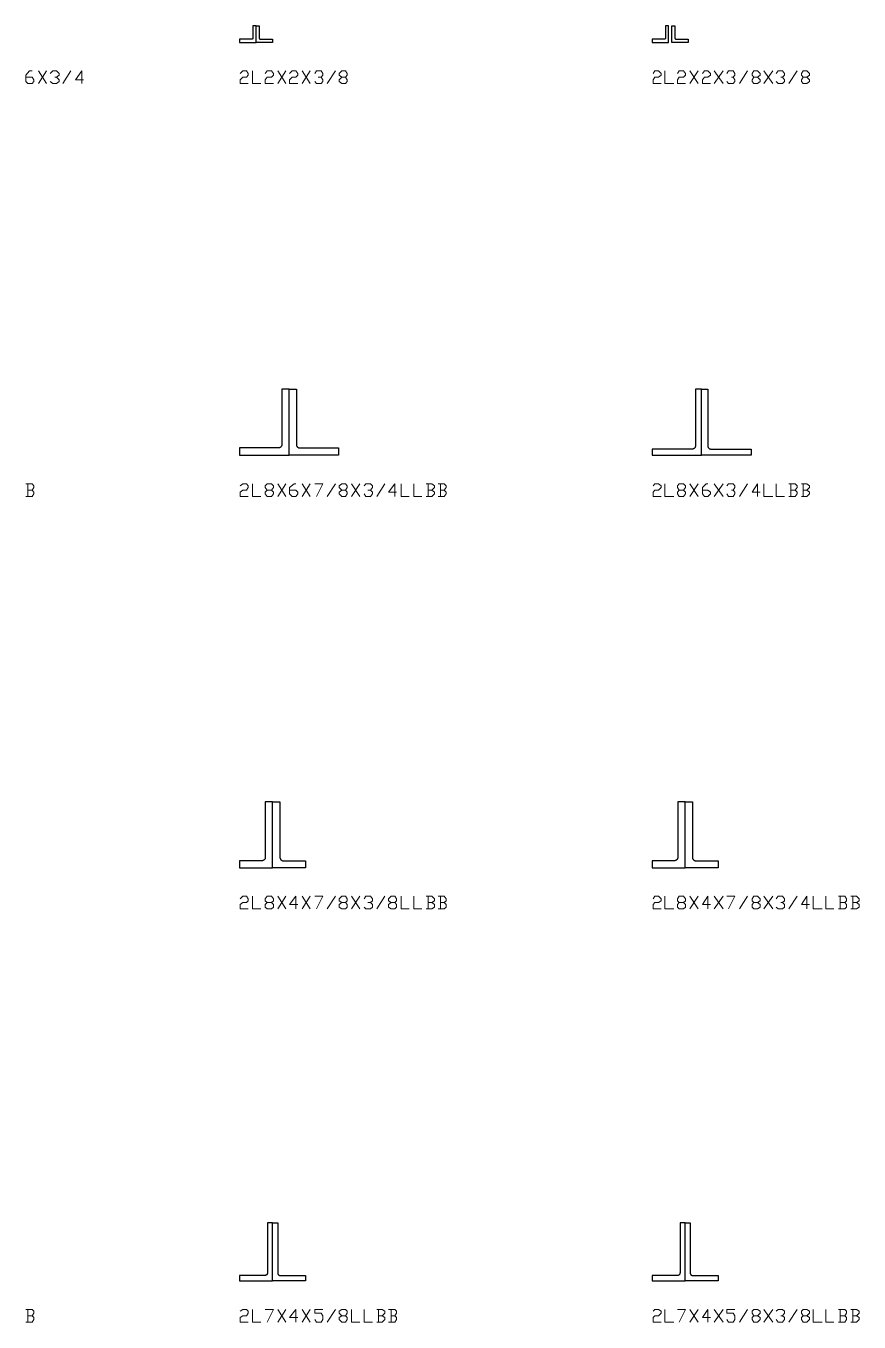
# Model space of a CAD drawing. Header units: inches. Extents: x 0 to 985, y -1555 to 12.
# Drawn here: x 374.1 to 475.1, y -555 to -398 of the extents above; entities that cross this region are included whole.
import ezdxf

# ---------------------------------------------------------------- set-up
doc = ezdxf.new("R2010")
doc.units = ezdxf.units.IN
doc.header["$MEASUREMENT"] = 0
doc.layers.add('AISC_STEEL', color=7, linetype='Continuous')

msp = doc.modelspace()

# ---------------------------------------------------------------- linework, layer by layer
at = {"color": 3, "lineweight": 0}
for points in [[(374.1, -404.19), (374.87, -404.19), (375.08, -404.52), (375.08, -404.74), (374.87, -404.96), (374.32, -404.96), (374.1, -404.74), (374.1, -403.98), (374.54, -403.43), (374.87, -403.43)], [(375.63, -404.96), (376.61, -403.43)], [(375.63, -403.43), (376.61, -404.96)], [(377.05, -403.76), (377.37, -403.43), (377.81, -403.43), (378.14, -403.76), (378.14, -403.98), (377.81, -404.19), (377.59, -404.19)], [(378.57, -404.96), (379.55, -403.43)], [(381.08, -404.52), (380.1, -404.52), (380.86, -403.43), (380.86, -404.96)], [(400.06, -403.76), (400.38, -403.43), (400.82, -403.43), (401.04, -403.76), (401.04, -403.98), (400.82, -404.19), (400.38, -404.19), (400.06, -404.52), (400.06, -404.96), (401.04, -404.96)], [(401.58, -403.43), (401.58, -404.96), (402.56, -404.96)], [(403.11, -403.76), (403.33, -403.43), (403.87, -403.43), (404.09, -403.76), (404.09, -403.98), (403.87, -404.19), (403.33, -404.19), (403.11, -404.52), (403.11, -404.96), (404.09, -404.96)], [(404.64, -404.96), (405.62, -403.43)], [(404.64, -403.43), (405.62, -404.96)], [(406.05, -403.76), (406.38, -403.43), (406.82, -403.43), (407.04, -403.76), (407.04, -403.98), (406.82, -404.19), (406.38, -404.19), (406.05, -404.52), (406.05, -404.96), (407.04, -404.96)], [(407.58, -404.96), (408.56, -403.43)], [(407.58, -403.43), (408.56, -404.96)], [(409.11, -403.76), (409.33, -403.43), (409.87, -403.43), (410.09, -403.76), (410.09, -403.98), (409.87, -404.19), (409.54, -404.19)], [(410.63, -404.96), (411.62, -403.43)], [(412.82, -404.19), (413.03, -404.52), (413.03, -404.74), (412.82, -404.96), (412.38, -404.96), (412.05, -404.74), (412.05, -404.52), (412.38, -404.19), (412.82, -404.19), (413.03, -403.98), (413.03, -403.76), (412.82, -403.43), (412.38, -403.43), (412.05, -403.76), (412.05, -403.98), (412.38, -404.19)], [(450.11, -403.76), (450.33, -403.43), (450.77, -403.43), (451.09, -403.76), (451.09, -403.98), (450.77, -404.19), (450.33, -404.19), (450.11, -404.52), (450.11, -404.96), (451.09, -404.96)], [(451.53, -403.43), (451.53, -404.96), (452.62, -404.96)], [(453.06, -403.76), (453.27, -403.43), (453.82, -403.43), (454.04, -403.76), (454.04, -403.98), (453.82, -404.19), (453.27, -404.19), (453.06, -404.52), (453.06, -404.96), (454.04, -404.96)], [(454.58, -404.96), (455.56, -403.43)], [(454.58, -403.43), (455.56, -404.96)], [(456.11, -403.76), (456.33, -403.43), (456.76, -403.43), (457.09, -403.76), (457.09, -403.98), (456.76, -404.19), (456.33, -404.19), (456.11, -404.52), (456.11, -404.96), (457.09, -404.96)], [(457.53, -404.96), (458.62, -403.43)], [(457.53, -403.43), (458.62, -404.96)], [(459.05, -403.76), (459.27, -403.43), (459.82, -403.43), (460.03, -403.76), (460.03, -403.98), (459.82, -404.19), (459.6, -404.19)], [(460.58, -404.96), (461.56, -403.43)], [(462.76, -404.19), (463.09, -404.52), (463.09, -404.74), (462.76, -404.96), (462.32, -404.96), (462.11, -404.74), (462.11, -404.52), (462.32, -404.19), (462.76, -404.19), (463.09, -403.98), (463.09, -403.76), (462.76, -403.43), (462.32, -403.43), (462.11, -403.76), (462.11, -403.98), (462.32, -404.19)], [(463.52, -404.96), (464.61, -403.43)], [(463.52, -403.43), (464.61, -404.96)], [(465.05, -403.76), (465.27, -403.43), (465.81, -403.43), (466.03, -403.76), (466.03, -403.98), (465.81, -404.19), (465.6, -404.19)], [(466.58, -404.96), (467.56, -403.43)], [(468.76, -404.19), (469.09, -404.52), (469.09, -404.74), (468.76, -404.96), (468.32, -404.96), (468.1, -404.74), (468.1, -404.52), (468.32, -404.19), (468.76, -404.19), (469.09, -403.98), (469.09, -403.76), (468.76, -403.43), (468.32, -403.43), (468.1, -403.76), (468.1, -403.98), (468.32, -404.19)], [(377.81, -404.19), (378.14, -404.52), (378.14, -404.74), (377.81, -404.96), (377.37, -404.96), (377.05, -404.74)], [(409.87, -404.19), (410.09, -404.52), (410.09, -404.74), (409.87, -404.96), (409.33, -404.96), (409.11, -404.74)], [(459.82, -404.19), (460.03, -404.52), (460.03, -404.74), (459.82, -404.96), (459.27, -404.96), (459.05, -404.74)], [(465.81, -404.19), (466.03, -404.52), (466.03, -404.74), (465.81, -404.96), (465.27, -404.96), (465.05, -404.74)], [(374.87, -454.25), (375.08, -453.92), (375.08, -453.7), (374.87, -453.48), (374.1, -453.48)], [(374.32, -453.48), (374.32, -455.01)], [(400.06, -453.7), (400.38, -453.48), (400.82, -453.48), (401.04, -453.7), (401.04, -453.92), (400.82, -454.25), (400.38, -454.25), (400.06, -454.47), (400.06, -455.01), (401.04, -455.01)], [(401.58, -453.48), (401.58, -455.01), (402.56, -455.01)], [(403.87, -454.25), (404.09, -454.47), (404.09, -454.68), (403.87, -455.01), (403.33, -455.01), (403.11, -454.68), (403.11, -454.47), (403.33, -454.25), (403.87, -454.25), (404.09, -453.92), (404.09, -453.7), (403.87, -453.48), (403.33, -453.48), (403.11, -453.7), (403.11, -453.92), (403.33, -454.25)], [(404.64, -455.01), (405.62, -453.48)], [(404.64, -453.48), (405.62, -455.01)], [(406.05, -454.25), (406.82, -454.25), (407.04, -454.47), (407.04, -454.68), (406.82, -455.01), (406.38, -455.01), (406.05, -454.68), (406.05, -453.92), (406.6, -453.48), (406.82, -453.48)], [(407.58, -455.01), (408.56, -453.48)], [(407.58, -453.48), (408.56, -455.01)], [(409.11, -453.48), (410.09, -453.48), (409.33, -455.01)], [(410.63, -455.01), (411.62, -453.48)], [(412.82, -454.25), (413.03, -454.47), (413.03, -454.68), (412.82, -455.01), (412.38, -455.01), (412.05, -454.68), (412.05, -454.47), (412.38, -454.25), (412.82, -454.25), (413.03, -453.92), (413.03, -453.7), (412.82, -453.48), (412.38, -453.48), (412.05, -453.7), (412.05, -453.92), (412.38, -454.25)], [(413.58, -455.01), (414.56, -453.48)], [(413.58, -453.48), (414.56, -455.01)], [(415.11, -453.7), (415.32, -453.48), (415.87, -453.48), (416.09, -453.7), (416.09, -453.92), (415.87, -454.25), (415.54, -454.25)], [(416.63, -455.01), (417.61, -453.48)], [(419.03, -454.47), (418.05, -454.47), (418.81, -453.48), (418.81, -455.01)], [(419.58, -453.48), (419.58, -455.01), (420.56, -455.01)], [(421.1, -453.48), (421.1, -455.01), (422.08, -455.01)], [(423.28, -454.25), (423.61, -453.92), (423.61, -453.7), (423.28, -453.48), (422.63, -453.48)], [(422.85, -453.48), (422.85, -455.01)], [(424.81, -454.25), (425.03, -453.92), (425.03, -453.7), (424.81, -453.48), (424.05, -453.48)], [(424.37, -453.48), (424.37, -455.01)], [(450.11, -453.7), (450.33, -453.48), (450.77, -453.48), (451.09, -453.7), (451.09, -453.92), (450.77, -454.25), (450.33, -454.25), (450.11, -454.47), (450.11, -455.01), (451.09, -455.01)], [(451.53, -453.48), (451.53, -455.01), (452.62, -455.01)], [(453.82, -454.25), (454.04, -454.47), (454.04, -454.68), (453.82, -455.01), (453.27, -455.01), (453.06, -454.68), (453.06, -454.47), (453.27, -454.25), (453.82, -454.25), (454.04, -453.92), (454.04, -453.7), (453.82, -453.48), (453.27, -453.48), (453.06, -453.7), (453.06, -453.92), (453.27, -454.25)], [(454.58, -455.01), (455.56, -453.48)], [(454.58, -453.48), (455.56, -455.01)], [(456.11, -454.25), (456.76, -454.25), (457.09, -454.47), (457.09, -454.68), (456.76, -455.01), (456.33, -455.01), (456.11, -454.68), (456.11, -453.92), (456.54, -453.48), (456.76, -453.48)], [(457.53, -455.01), (458.62, -453.48)], [(457.53, -453.48), (458.62, -455.01)], [(459.05, -453.7), (459.27, -453.48), (459.82, -453.48), (460.03, -453.7), (460.03, -453.92), (459.82, -454.25), (459.6, -454.25)], [(460.58, -455.01), (461.56, -453.48)], [(463.09, -454.47), (462.11, -454.47), (462.76, -453.48), (462.76, -455.01)], [(463.52, -453.48), (463.52, -455.01), (464.61, -455.01)], [(465.05, -453.48), (465.05, -455.01), (466.03, -455.01)], [(467.34, -454.25), (467.56, -453.92), (467.56, -453.7), (467.34, -453.48), (466.58, -453.48)], [(466.8, -453.48), (466.8, -455.01)], [(468.76, -454.25), (469.09, -453.92), (469.09, -453.7), (468.76, -453.48), (468.1, -453.48)], [(468.32, -453.48), (468.32, -455.01)], [(374.1, -455.01), (374.87, -455.01), (375.08, -454.68), (375.08, -454.47), (374.87, -454.25), (374.32, -454.25)], [(415.87, -454.25), (416.09, -454.47), (416.09, -454.68), (415.87, -455.01), (415.32, -455.01), (415.11, -454.68)], [(422.63, -455.01), (423.28, -455.01), (423.61, -454.68), (423.61, -454.47), (423.28, -454.25), (422.85, -454.25)], [(424.05, -455.01), (424.81, -455.01), (425.03, -454.68), (425.03, -454.47), (424.81, -454.25), (424.37, -454.25)], [(459.82, -454.25), (460.03, -454.47), (460.03, -454.68), (459.82, -455.01), (459.27, -455.01), (459.05, -454.68)], [(466.58, -455.01), (467.34, -455.01), (467.56, -454.68), (467.56, -454.47), (467.34, -454.25), (466.8, -454.25)], [(468.1, -455.01), (468.76, -455.01), (469.09, -454.68), (469.09, -454.47), (468.76, -454.25), (468.32, -454.25)], [(400.06, -503.76), (400.38, -503.43), (400.82, -503.43), (401.04, -503.76), (401.04, -503.98), (400.82, -504.19), (400.38, -504.19), (400.06, -504.41), (400.06, -504.96), (401.04, -504.96)], [(401.58, -503.43), (401.58, -504.96), (402.56, -504.96)], [(403.87, -504.19), (404.09, -504.41), (404.09, -504.74), (403.87, -504.96), (403.33, -504.96), (403.11, -504.74), (403.11, -504.41), (403.33, -504.19), (403.87, -504.19), (404.09, -503.98), (404.09, -503.76), (403.87, -503.43), (403.33, -503.43), (403.11, -503.76), (403.11, -503.98), (403.33, -504.19)], [(404.64, -504.96), (405.62, -503.43)], [(404.64, -503.43), (405.62, -504.96)], [(407.04, -504.41), (406.05, -504.41), (406.82, -503.43), (406.82, -504.96)], [(407.58, -504.96), (408.56, -503.43)], [(407.58, -503.43), (408.56, -504.96)], [(409.11, -503.43), (410.09, -503.43), (409.33, -504.96)], [(410.63, -504.96), (411.62, -503.43)], [(412.82, -504.19), (413.03, -504.41), (413.03, -504.74), (412.82, -504.96), (412.38, -504.96), (412.05, -504.74), (412.05, -504.41), (412.38, -504.19), (412.82, -504.19), (413.03, -503.98), (413.03, -503.76), (412.82, -503.43), (412.38, -503.43), (412.05, -503.76), (412.05, -503.98), (412.38, -504.19)], [(413.58, -504.96), (414.56, -503.43)], [(413.58, -503.43), (414.56, -504.96)], [(415.11, -503.76), (415.32, -503.43), (415.87, -503.43), (416.09, -503.76), (416.09, -503.98), (415.87, -504.19), (415.54, -504.19)], [(416.63, -504.96), (417.61, -503.43)], [(418.81, -504.19), (419.03, -504.41), (419.03, -504.74), (418.81, -504.96), (418.38, -504.96), (418.05, -504.74), (418.05, -504.41), (418.38, -504.19), (418.81, -504.19), (419.03, -503.98), (419.03, -503.76), (418.81, -503.43), (418.38, -503.43), (418.05, -503.76), (418.05, -503.98), (418.38, -504.19)], [(419.58, -503.43), (419.58, -504.96), (420.56, -504.96)], [(421.1, -503.43), (421.1, -504.96), (422.08, -504.96)], [(423.28, -504.19), (423.61, -503.98), (423.61, -503.76), (423.28, -503.43), (422.63, -503.43)], [(422.85, -503.43), (422.85, -504.96)], [(424.81, -504.19), (425.03, -503.98), (425.03, -503.76), (424.81, -503.43), (424.05, -503.43)], [(424.37, -503.43), (424.37, -504.96)], [(450.11, -503.76), (450.33, -503.43), (450.77, -503.43), (451.09, -503.76), (451.09, -503.98), (450.77, -504.19), (450.33, -504.19), (450.11, -504.41), (450.11, -504.96), (451.09, -504.96)], [(451.53, -503.43), (451.53, -504.96), (452.62, -504.96)], [(453.82, -504.19), (454.04, -504.41), (454.04, -504.74), (453.82, -504.96), (453.27, -504.96), (453.06, -504.74), (453.06, -504.41), (453.27, -504.19), (453.82, -504.19), (454.04, -503.98), (454.04, -503.76), (453.82, -503.43), (453.27, -503.43), (453.06, -503.76), (453.06, -503.98), (453.27, -504.19)], [(454.58, -504.96), (455.56, -503.43)], [(454.58, -503.43), (455.56, -504.96)], [(457.09, -504.41), (456.11, -504.41), (456.76, -503.43), (456.76, -504.96)], [(457.53, -504.96), (458.62, -503.43)], [(457.53, -503.43), (458.62, -504.96)], [(459.05, -503.43), (460.03, -503.43), (459.27, -504.96)], [(460.58, -504.96), (461.56, -503.43)], [(462.76, -504.19), (463.09, -504.41), (463.09, -504.74), (462.76, -504.96), (462.32, -504.96), (462.11, -504.74), (462.11, -504.41), (462.32, -504.19), (462.76, -504.19), (463.09, -503.98), (463.09, -503.76), (462.76, -503.43), (462.32, -503.43), (462.11, -503.76), (462.11, -503.98), (462.32, -504.19)], [(463.52, -504.96), (464.61, -503.43)], [(463.52, -503.43), (464.61, -504.96)], [(465.05, -503.76), (465.27, -503.43), (465.81, -503.43), (466.03, -503.76), (466.03, -503.98), (465.81, -504.19), (465.6, -504.19)], [(466.58, -504.96), (467.56, -503.43)], [(469.09, -504.41), (468.1, -504.41), (468.76, -503.43), (468.76, -504.96)], [(469.52, -503.43), (469.52, -504.96), (470.61, -504.96)], [(471.05, -503.43), (471.05, -504.96), (472.03, -504.96)], [(473.34, -504.19), (473.56, -503.98), (473.56, -503.76), (473.34, -503.43), (472.58, -503.43)], [(472.79, -503.43), (472.79, -504.96)], [(474.76, -504.19), (475.08, -503.98), (475.08, -503.76), (474.76, -503.43), (474.1, -503.43)], [(474.32, -503.43), (474.32, -504.96)], [(415.87, -504.19), (416.09, -504.41), (416.09, -504.74), (415.87, -504.96), (415.32, -504.96), (415.11, -504.74)], [(422.63, -504.96), (423.28, -504.96), (423.61, -504.74), (423.61, -504.41), (423.28, -504.19), (422.85, -504.19)], [(424.05, -504.96), (424.81, -504.96), (425.03, -504.74), (425.03, -504.41), (424.81, -504.19), (424.37, -504.19)], [(465.81, -504.19), (466.03, -504.41), (466.03, -504.74), (465.81, -504.96), (465.27, -504.96), (465.05, -504.74)], [(472.58, -504.96), (473.34, -504.96), (473.56, -504.74), (473.56, -504.41), (473.34, -504.19), (472.79, -504.19)], [(474.1, -504.96), (474.76, -504.96), (475.08, -504.74), (475.08, -504.41), (474.76, -504.19), (474.32, -504.19)], [(374.87, -554.25), (375.08, -553.92), (375.08, -553.7), (374.87, -553.48), (374.1, -553.48)], [(374.1, -555.01), (374.87, -555.01), (375.08, -554.68), (375.08, -554.47), (374.87, -554.25), (374.32, -554.25)], [(374.32, -553.48), (374.32, -555.01)], [(400.06, -553.7), (400.38, -553.48), (400.82, -553.48), (401.04, -553.7), (401.04, -553.92), (400.82, -554.25), (400.38, -554.25), (400.06, -554.47), (400.06, -555.01), (401.04, -555.01)], [(401.58, -553.48), (401.58, -555.01), (402.56, -555.01)], [(403.11, -553.48), (404.09, -553.48), (403.33, -555.01)], [(404.64, -555.01), (405.62, -553.48)], [(404.64, -553.48), (405.62, -555.01)], [(407.04, -554.47), (406.05, -554.47), (406.82, -553.48), (406.82, -555.01)], [(407.58, -555.01), (408.56, -553.48)], [(407.58, -553.48), (408.56, -555.01)], [(409.11, -554.68), (409.33, -555.01), (409.87, -555.01), (410.09, -554.68), (410.09, -554.25), (409.87, -553.92), (409.11, -553.92), (409.11, -553.48), (410.09, -553.48)], [(410.63, -555.01), (411.62, -553.48)], [(412.82, -554.25), (413.03, -554.47), (413.03, -554.68), (412.82, -555.01), (412.38, -555.01), (412.05, -554.68), (412.05, -554.47), (412.38, -554.25), (412.82, -554.25), (413.03, -553.92), (413.03, -553.7), (412.82, -553.48), (412.38, -553.48), (412.05, -553.7), (412.05, -553.92), (412.38, -554.25)], [(413.58, -553.48), (413.58, -555.01), (414.56, -555.01)], [(415.11, -553.48), (415.11, -555.01), (416.09, -555.01)], [(417.29, -554.25), (417.61, -553.92), (417.61, -553.7), (417.29, -553.48), (416.63, -553.48)], [(416.63, -555.01), (417.29, -555.01), (417.61, -554.68), (417.61, -554.47), (417.29, -554.25), (416.85, -554.25)], [(416.85, -553.48), (416.85, -555.01)], [(418.81, -554.25), (419.03, -553.92), (419.03, -553.7), (418.81, -553.48), (418.05, -553.48)], [(418.05, -555.01), (418.81, -555.01), (419.03, -554.68), (419.03, -554.47), (418.81, -554.25), (418.38, -554.25)], [(418.38, -553.48), (418.38, -555.01)], [(450.11, -553.7), (450.33, -553.48), (450.77, -553.48), (451.09, -553.7), (451.09, -553.92), (450.77, -554.25), (450.33, -554.25), (450.11, -554.47), (450.11, -555.01), (451.09, -555.01)], [(451.53, -553.48), (451.53, -555.01), (452.62, -555.01)], [(453.06, -553.48), (454.04, -553.48), (453.27, -555.01)], [(454.58, -555.01), (455.56, -553.48)], [(454.58, -553.48), (455.56, -555.01)], [(457.09, -554.47), (456.11, -554.47), (456.76, -553.48), (456.76, -555.01)], [(457.53, -555.01), (458.62, -553.48)], [(457.53, -553.48), (458.62, -555.01)], [(459.05, -554.68), (459.27, -555.01), (459.82, -555.01), (460.03, -554.68), (460.03, -554.25), (459.82, -553.92), (459.05, -553.92), (459.05, -553.48), (460.03, -553.48)], [(460.58, -555.01), (461.56, -553.48)], [(462.76, -554.25), (463.09, -554.47), (463.09, -554.68), (462.76, -555.01), (462.32, -555.01), (462.11, -554.68), (462.11, -554.47), (462.32, -554.25), (462.76, -554.25), (463.09, -553.92), (463.09, -553.7), (462.76, -553.48), (462.32, -553.48), (462.11, -553.7), (462.11, -553.92), (462.32, -554.25)], [(463.52, -555.01), (464.61, -553.48)], [(463.52, -553.48), (464.61, -555.01)], [(465.05, -553.7), (465.27, -553.48), (465.81, -553.48), (466.03, -553.7), (466.03, -553.92), (465.81, -554.25), (465.6, -554.25)], [(465.81, -554.25), (466.03, -554.47), (466.03, -554.68), (465.81, -555.01), (465.27, -555.01), (465.05, -554.68)], [(466.58, -555.01), (467.56, -553.48)], [(468.76, -554.25), (469.09, -554.47), (469.09, -554.68), (468.76, -555.01), (468.32, -555.01), (468.1, -554.68), (468.1, -554.47), (468.32, -554.25), (468.76, -554.25), (469.09, -553.92), (469.09, -553.7), (468.76, -553.48), (468.32, -553.48), (468.1, -553.7), (468.1, -553.92), (468.32, -554.25)], [(469.52, -553.48), (469.52, -555.01), (470.61, -555.01)], [(471.05, -553.48), (471.05, -555.01), (472.03, -555.01)], [(473.34, -554.25), (473.56, -553.92), (473.56, -553.7), (473.34, -553.48), (472.58, -553.48)], [(472.58, -555.01), (473.34, -555.01), (473.56, -554.68), (473.56, -554.47), (473.34, -554.25), (472.79, -554.25)], [(472.79, -553.48), (472.79, -555.01)], [(474.76, -554.25), (475.08, -553.92), (475.08, -553.7), (474.76, -553.48), (474.1, -553.48)], [(474.1, -555.01), (474.76, -555.01), (475.08, -554.68), (475.08, -554.47), (474.76, -554.25), (474.32, -554.25)], [(474.32, -553.48), (474.32, -555.01)]]:
    msp.add_lwpolyline(points, dxfattribs=at)
at = {"layer": 'AISC_STEEL'}
for points in [[(400, -400), (402, -400), (402, -398), (401.62, -398), (401.62, -399.44), (401.62, -399.46), (401.62, -399.49), (401.61, -399.51), (401.6, -399.53), (401.59, -399.55), (401.57, -399.57), (401.55, -399.59), (401.53, -399.6), (401.51, -399.61), (401.49, -399.62), (401.46, -399.62), (401.44, -399.62), (400, -399.62)], [(404, -400), (402, -400), (402, -398), (402.38, -398), (402.38, -399.44), (402.38, -399.46), (402.38, -399.49), (402.39, -399.51), (402.4, -399.53), (402.41, -399.55), (402.43, -399.57), (402.45, -399.59), (402.47, -399.6), (402.49, -399.61), (402.51, -399.62), (402.54, -399.62), (402.56, -399.62), (404, -399.62)], [(450, -400), (452, -400), (452, -398), (451.62, -398), (451.62, -399.44), (451.62, -399.46), (451.62, -399.49), (451.61, -399.51), (451.6, -399.53), (451.59, -399.55), (451.57, -399.57), (451.55, -399.59), (451.53, -399.6), (451.51, -399.61), (451.49, -399.62), (451.46, -399.62), (451.44, -399.62), (450, -399.62)], [(454.38, -400), (452.38, -400), (452.38, -398), (452.75, -398), (452.75, -399.44), (452.75, -399.46), (452.76, -399.49), (452.76, -399.51), (452.78, -399.53), (452.79, -399.55), (452.8, -399.57), (452.82, -399.59), (452.84, -399.6), (452.87, -399.61), (452.89, -399.62), (452.91, -399.62), (452.94, -399.62), (454.38, -399.62)], [(400, -450), (406, -450), (406, -442), (405.12, -442), (405.12, -448.69), (405.12, -448.72), (405.12, -448.75), (405.12, -448.78), (405.11, -448.81), (405.1, -448.83), (405.09, -448.86), (405.08, -448.89), (405.06, -448.91), (405.04, -448.94), (405.03, -448.96), (405.01, -448.99), (404.99, -449.01), (404.96, -449.03), (404.94, -449.04), (404.91, -449.06), (404.89, -449.08), (404.86, -449.09), (404.83, -449.1), (404.81, -449.11), (404.78, -449.12), (404.75, -449.12), (404.72, -449.12), (404.69, -449.12), (400, -449.12)], [(412, -450), (406, -450), (406, -442), (406.88, -442), (406.88, -448.69), (406.88, -448.72), (406.88, -448.75), (406.88, -448.78), (406.89, -448.81), (406.9, -448.83), (406.91, -448.86), (406.92, -448.89), (406.94, -448.91), (406.96, -448.94), (406.97, -448.96), (406.99, -448.99), (407.01, -449.01), (407.04, -449.03), (407.06, -449.04), (407.09, -449.06), (407.11, -449.08), (407.14, -449.09), (407.17, -449.1), (407.19, -449.11), (407.22, -449.12), (407.25, -449.12), (407.28, -449.12), (407.31, -449.12), (412, -449.12)], [(450, -450), (456, -450), (456, -442), (455.25, -442), (455.25, -448.88), (455.25, -448.9), (455.25, -448.93), (455.24, -448.96), (455.23, -448.99), (455.22, -449.02), (455.21, -449.05), (455.19, -449.07), (455.18, -449.1), (455.16, -449.12), (455.14, -449.14), (455.12, -449.16), (455.1, -449.18), (455.07, -449.19), (455.05, -449.21), (455.02, -449.22), (454.99, -449.23), (454.96, -449.24), (454.93, -449.25), (454.9, -449.25), (454.88, -449.25), (450, -449.25)], [(462, -450), (456, -450), (456, -442), (456.75, -442), (456.75, -448.88), (456.75, -448.9), (456.75, -448.93), (456.76, -448.96), (456.77, -448.99), (456.78, -449.02), (456.79, -449.05), (456.81, -449.07), (456.82, -449.1), (456.84, -449.12), (456.86, -449.14), (456.88, -449.16), (456.9, -449.18), (456.93, -449.19), (456.95, -449.21), (456.98, -449.22), (457.01, -449.23), (457.04, -449.24), (457.07, -449.25), (457.1, -449.25), (457.12, -449.25), (462, -449.25)], [(400, -500), (404, -500), (404, -492), (403.12, -492), (403.12, -498.69), (403.12, -498.72), (403.12, -498.75), (403.12, -498.78), (403.11, -498.81), (403.1, -498.83), (403.09, -498.86), (403.08, -498.89), (403.06, -498.91), (403.04, -498.94), (403.03, -498.96), (403.01, -498.99), (402.99, -499.01), (402.96, -499.03), (402.94, -499.04), (402.91, -499.06), (402.89, -499.08), (402.86, -499.09), (402.83, -499.1), (402.81, -499.11), (402.78, -499.12), (402.75, -499.12), (402.72, -499.12), (402.69, -499.12), (400, -499.12)], [(408, -500), (404, -500), (404, -492), (404.88, -492), (404.88, -498.69), (404.88, -498.72), (404.88, -498.75), (404.88, -498.78), (404.89, -498.81), (404.9, -498.83), (404.91, -498.86), (404.92, -498.89), (404.94, -498.91), (404.96, -498.94), (404.97, -498.96), (404.99, -498.99), (405.01, -499.01), (405.04, -499.03), (405.06, -499.04), (405.09, -499.06), (405.11, -499.08), (405.14, -499.09), (405.17, -499.1), (405.19, -499.11), (405.22, -499.12), (405.25, -499.12), (405.28, -499.12), (405.31, -499.12), (408, -499.12)], [(450, -500), (454, -500), (454, -492), (453.12, -492), (453.12, -498.69), (453.12, -498.72), (453.12, -498.75), (453.12, -498.78), (453.11, -498.81), (453.1, -498.83), (453.09, -498.86), (453.08, -498.89), (453.06, -498.91), (453.04, -498.94), (453.03, -498.96), (453.01, -498.99), (452.99, -499.01), (452.96, -499.03), (452.94, -499.04), (452.91, -499.06), (452.89, -499.08), (452.86, -499.09), (452.83, -499.1), (452.81, -499.11), (452.78, -499.12), (452.75, -499.12), (452.72, -499.12), (452.69, -499.12), (450, -499.12)], [(458, -500), (454, -500), (454, -492), (454.88, -492), (454.88, -498.69), (454.88, -498.72), (454.88, -498.75), (454.88, -498.78), (454.89, -498.81), (454.9, -498.83), (454.91, -498.86), (454.92, -498.89), (454.94, -498.91), (454.96, -498.94), (454.97, -498.96), (454.99, -498.99), (455.01, -499.01), (455.04, -499.03), (455.06, -499.04), (455.09, -499.06), (455.11, -499.08), (455.14, -499.09), (455.17, -499.1), (455.19, -499.11), (455.22, -499.12), (455.25, -499.12), (455.28, -499.12), (455.31, -499.12), (458, -499.12)], [(400, -550), (404, -550), (404, -543), (403.38, -543), (403.38, -549.06), (403.37, -549.09), (403.37, -549.12), (403.36, -549.15), (403.35, -549.18), (403.34, -549.2), (403.33, -549.23), (403.31, -549.25), (403.29, -549.27), (403.27, -549.29), (403.25, -549.31), (403.23, -549.33), (403.2, -549.34), (403.18, -549.35), (403.15, -549.36), (403.12, -549.37), (403.09, -549.37), (403.06, -549.38), (400, -549.38)], [(408, -550), (404, -550), (404, -543), (404.62, -543), (404.62, -549.06), (404.63, -549.09), (404.63, -549.12), (404.64, -549.15), (404.65, -549.18), (404.66, -549.2), (404.67, -549.23), (404.69, -549.25), (404.71, -549.27), (404.73, -549.29), (404.75, -549.31), (404.77, -549.33), (404.8, -549.34), (404.82, -549.35), (404.85, -549.36), (404.88, -549.37), (404.91, -549.37), (404.94, -549.38), (408, -549.38)], [(450, -550), (454, -550), (454, -543), (453.38, -543), (453.38, -549.06), (453.37, -549.09), (453.37, -549.12), (453.36, -549.15), (453.35, -549.18), (453.34, -549.2), (453.33, -549.23), (453.31, -549.25), (453.29, -549.27), (453.27, -549.29), (453.25, -549.31), (453.23, -549.33), (453.2, -549.34), (453.18, -549.35), (453.15, -549.36), (453.12, -549.37), (453.09, -549.37), (453.06, -549.38), (450, -549.38)], [(458, -550), (454, -550), (454, -543), (454.62, -543), (454.62, -549.06), (454.63, -549.09), (454.63, -549.12), (454.64, -549.15), (454.65, -549.18), (454.66, -549.2), (454.67, -549.23), (454.69, -549.25), (454.71, -549.27), (454.73, -549.29), (454.75, -549.31), (454.77, -549.33), (454.8, -549.34), (454.82, -549.35), (454.85, -549.36), (454.88, -549.37), (454.91, -549.37), (454.94, -549.38), (458, -549.38)]]:
    msp.add_lwpolyline(points, close=True, dxfattribs=at)

doc.saveas('drawing.dxf')
